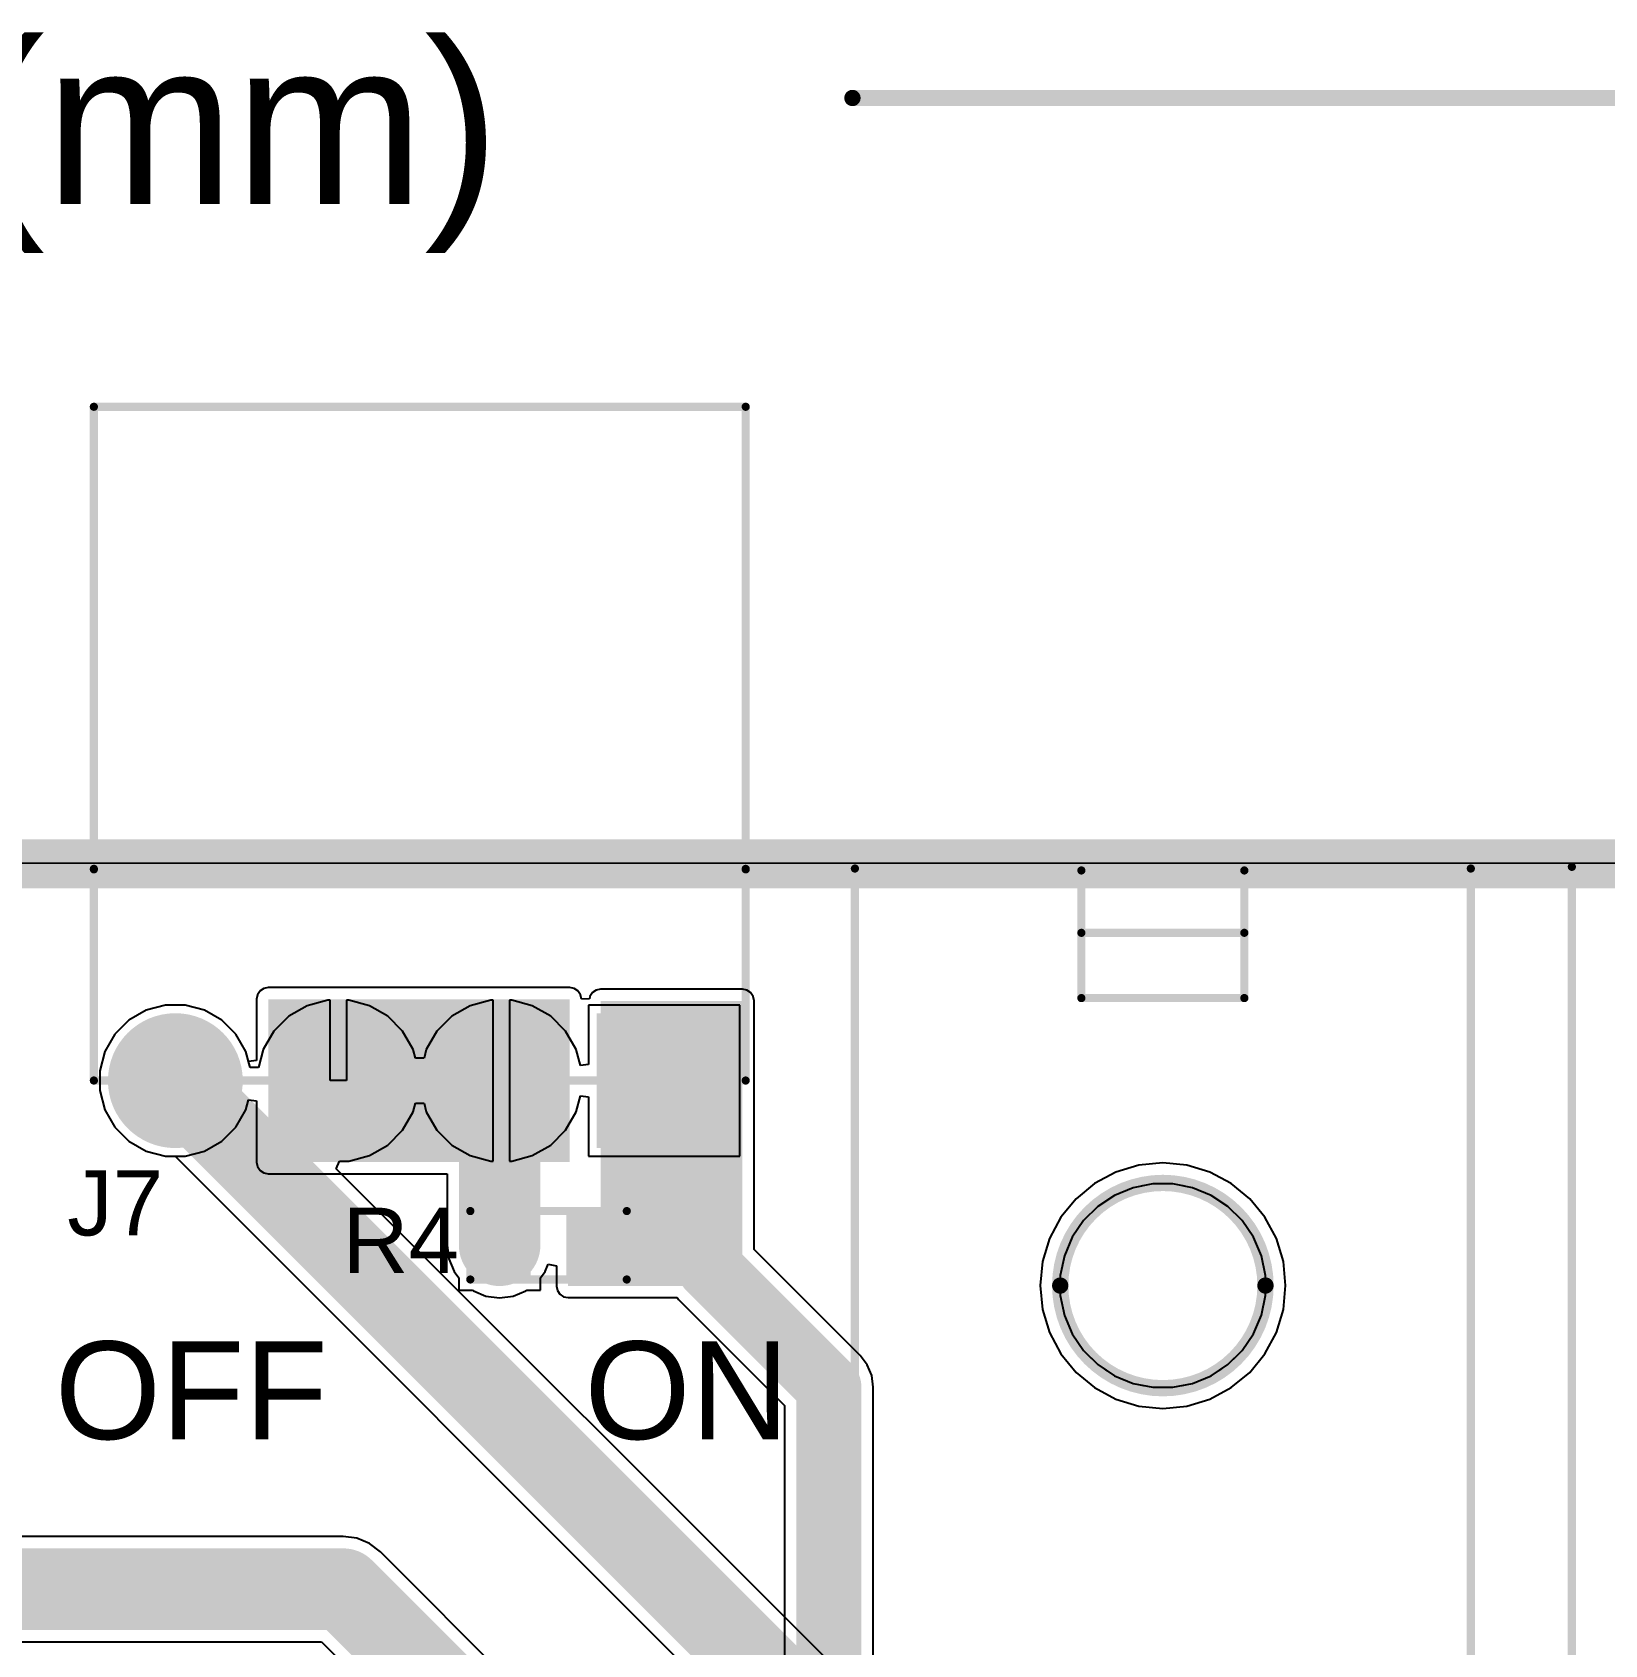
# Model space of a CAD drawing. Header units: millimetres. Extents: x -11 to 156, y -11 to 109.
# Drawn here: x 75.87 to 100.38, y 84.22 to 109.36 of the extents above; entities that cross this region are included whole.
import ezdxf

# ---------------------------------------------------------------- set-up
doc = ezdxf.new("R2010")
doc.units = ezdxf.units.MM
for name, color, linetype in [('BottomLayer', 5, 'Continuous'), ('BottomSolder', 6, 'Continuous'), ('Mechanical1', 6, 'Continuous'), ('Mechanical2', 216, 'Continuous'), ('MultiLayer', 9, 'Continuous'), ('PadHoleLayer', 156, 'Continuous'), ('TopLayer', 1, 'Continuous'), ('TopOverlay', 2, 'Continuous'), ('TopPaste', 8, 'Continuous'), ('TopSolder', 216, 'Continuous')]:
    doc.layers.add(name, color=color, linetype=linetype)
doc.styles.add('Arial', font='', dxfattribs={"height": 0.2})
doc.styles.get('Arial').set_extended_font_data('Arial')

# ---------------------------------------------------------------- blocks, each defined once
blk = doc.blocks.new('R___0603_53')
at = {"layer": 'TopLayer'}
for points in [[(-0.381, 0.4445), (-0.381, -0.4445), (-1.143, -0.4445), (-1.143, 0.4445)], [(1.143, 0.4445), (1.143, -0.4445), (0.381, -0.4445), (0.381, 0.4445)]]:
    blk.add_hatch(color=1, dxfattribs=at).paths.add_polyline_path(points)
at = {"layer": 'TopPaste'}
for points in [[(-0.381, 0.4445), (-0.381, -0.4445), (-1.143, -0.4445), (-1.143, 0.4445)], [(1.143, 0.4445), (1.143, -0.4445), (0.381, -0.4445), (0.381, 0.4445)]]:
    blk.add_hatch(color=8, dxfattribs=at).paths.add_polyline_path(points)
at = {"layer": 'TopSolder'}
for points in [[(-0.2794, 0.5461), (-0.2794, -0.5461), (-1.2446, -0.5461), (-1.2446, 0.5461)], [(1.2446, 0.5461), (1.2446, -0.5461), (0.2794, -0.5461), (0.2794, 0.5461)]]:
    blk.add_hatch(color=216, dxfattribs=at).paths.add_polyline_path(points)
at = {"layer": 'TopOverlay', "const_width": 0.127}
for points in [[(1.2192, 0.5334), (-1.2192, 0.5334)], [(-1.2192, 0.5334), (-1.2192, -0.5334)], [(1.2192, 0.5334), (1.2192, -0.5334)], [(1.2192, -0.5334), (-1.2192, -0.5334)]]:
    blk.add_lwpolyline(points, dxfattribs=at)
at = {"layer": 'TopOverlay', "const_width": 0.0635}
for points in [[(-1.25095, 0.5334, 1), (-1.18745, 0.5334, 1)], [(-1.25095, 0.5334, 1), (-1.18745, 0.5334, 1)], [(1.18745, 0.5334, 1), (1.25095, 0.5334, 1)], [(1.18745, 0.5334, 1), (1.25095, 0.5334, 1)], [(-1.25095, -0.5334, 1), (-1.18745, -0.5334, 1)], [(-1.25095, -0.5334, 1), (-1.18745, -0.5334, 1)], [(1.18745, -0.5334, 1), (1.25095, -0.5334, 1)], [(1.18745, -0.5334, 1), (1.25095, -0.5334, 1)]]:
    blk.add_lwpolyline(points, format="xyb", close=True, dxfattribs=at)
blk = doc.blocks.new('0039300040_80')
at = {"layer": 'BottomLayer'}
h = blk.add_hatch(color=5, dxfattribs=at)
edge = h.paths.add_edge_path()
edge.add_arc((-2.1, 2.75), 1.6, 0, 360)
h = blk.add_hatch(color=5, dxfattribs=at)
edge = h.paths.add_edge_path()
edge.add_arc((2.1, 2.75), 1.6, 0, 360)
h = blk.add_hatch(color=5, dxfattribs=at)
edge = h.paths.add_edge_path()
edge.add_arc((-2.1, -2.75), 1.6, 0, 360)
blk.add_hatch(color=5, dxfattribs=at).paths.add_polyline_path([(0.5, -1.15), (3.7, -1.15), (3.7, -4.35), (0.5, -4.35)])
at = {"layer": 'BottomSolder'}
h = blk.add_hatch(color=6, dxfattribs=at)
edge = h.paths.add_edge_path()
edge.add_arc((-2.1, 2.75), 1.702, 0, 360)
h = blk.add_hatch(color=6, dxfattribs=at)
edge = h.paths.add_edge_path()
edge.add_arc((2.1, 2.75), 1.702, 0, 360)
h = blk.add_hatch(color=6, dxfattribs=at)
edge = h.paths.add_edge_path()
edge.add_arc((-2.1, -2.75), 1.702, 0, 360)
blk.add_hatch(color=6, dxfattribs=at).paths.add_polyline_path([(0.398, -1.048), (3.802, -1.048), (3.802, -4.452), (0.398, -4.452)])
at = {"layer": 'MultiLayer'}
h = blk.add_hatch(color=9, dxfattribs=at)
edge = h.paths.add_edge_path()
edge.add_arc((-2.1, 2.75), 1.6, 0, 360)
h = blk.add_hatch(color=9, dxfattribs=at)
edge = h.paths.add_edge_path()
edge.add_arc((2.1, 2.75), 1.6, 0, 360)
h = blk.add_hatch(color=9, dxfattribs=at)
edge = h.paths.add_edge_path()
edge.add_arc((-2.1, -2.75), 1.6, 0, 360)
blk.add_hatch(color=9, dxfattribs=at).paths.add_polyline_path([(0.5, -1.15), (3.7, -1.15), (3.7, -4.35), (0.5, -4.35)])
at = {"layer": 'PadHoleLayer'}
h = blk.add_hatch(color=156, dxfattribs=at)
edge = h.paths.add_edge_path()
edge.add_arc((-2.1, 2.75), 0.91, 0, 360)
h = blk.add_hatch(color=156, dxfattribs=at)
edge = h.paths.add_edge_path()
edge.add_arc((2.1, 2.75), 0.91, 0, 360)
h = blk.add_hatch(color=156, dxfattribs=at)
edge = h.paths.add_edge_path()
edge.add_arc((-2.1, -2.75), 0.91, 0, 360)
h = blk.add_hatch(color=156, dxfattribs=at)
edge = h.paths.add_edge_path()
edge.add_arc((2.1, -2.75), 0.91, 0, 360)
at = {"layer": 'TopLayer'}
h = blk.add_hatch(color=1, dxfattribs=at)
edge = h.paths.add_edge_path()
edge.add_arc((-2.1, 2.75), 1.6, 0, 360)
h = blk.add_hatch(color=1, dxfattribs=at)
edge = h.paths.add_edge_path()
edge.add_arc((2.1, 2.75), 1.6, 0, 360)
h = blk.add_hatch(color=1, dxfattribs=at)
edge = h.paths.add_edge_path()
edge.add_arc((-2.1, -2.75), 1.6, 0, 360)
blk.add_hatch(color=1, dxfattribs=at).paths.add_polyline_path([(0.5, -1.15), (3.7, -1.15), (3.7, -4.35), (0.5, -4.35)])
at = {"layer": 'TopSolder'}
h = blk.add_hatch(color=216, dxfattribs=at)
edge = h.paths.add_edge_path()
edge.add_arc((-2.1, 2.75), 1.702, 0, 360)
h = blk.add_hatch(color=216, dxfattribs=at)
edge = h.paths.add_edge_path()
edge.add_arc((2.1, 2.75), 1.702, 0, 360)
h = blk.add_hatch(color=216, dxfattribs=at)
edge = h.paths.add_edge_path()
edge.add_arc((-2.1, -2.75), 1.702, 0, 360)
blk.add_hatch(color=216, dxfattribs=at).paths.add_polyline_path([(0.398, -1.048), (3.802, -1.048), (3.802, -4.452), (0.398, -4.452)])
at = {"layer": 'Mechanical1'}
for points, const_width in [([(1.6, -10.25, 1), (-1.6, -10.25, 1)], 0.00508), ([(-1.601, -10.25, 1), (-1.599, -10.25, 1)], 0.00254), ([(1.599, -10.25, 1), (1.601, -10.25, 1)], 0.00254)]:
    blk.add_lwpolyline(points, format="xyb", close=True, dxfattribs=dict(at, const_width=const_width))
at = {"layer": 'MultiLayer'}
for p, q in [((-0.464, -8.725), (-0.754, -8.844)), ((-0.157, -8.664), (-0.464, -8.725)), ((0.157, -8.664), (-0.157, -8.664)), ((0.464, -8.725), (0.157, -8.664)), ((0.754, -8.844), (0.464, -8.725)), ((-1.015, -9.018), (-1.238, -9.238)), ((-0.754, -8.844), (-1.015, -9.018)), ((1.015, -9.018), (0.754, -8.844)), ((1.238, -9.238), (1.015, -9.018)), ((-1.238, -9.238), (-1.413, -9.498)), ((1.413, -9.498), (1.238, -9.238)), ((-1.413, -9.498), (-1.535, -9.787)), ((1.535, -9.786), (1.413, -9.498)), ((-1.535, -9.787), (-1.598, -10.093)), ((1.599, -10.093), (1.535, -9.786)), ((-1.598, -10.093), (-1.6, -10.25)), ((-1.6, -10.25), (-1.598, -10.407)), ((1.6, -10.25), (1.599, -10.093)), ((1.599, -10.407), (1.6, -10.25)), ((1.6, -10.25), (1.6, -10.25)), ((-1.598, -10.407), (-1.535, -10.714)), ((1.535, -10.714), (1.599, -10.407)), ((-1.535, -10.714), (-1.413, -11.002)), ((1.413, -11.002), (1.535, -10.714)), ((-1.413, -11.002), (-1.238, -11.262)), ((1.238, -11.262), (1.413, -11.002)), ((-1.238, -11.262), (-1.015, -11.483)), ((1.015, -11.482), (1.238, -11.262)), ((-1.015, -11.483), (-0.754, -11.656)), ((0.754, -11.656), (1.015, -11.482)), ((-0.754, -11.656), (-0.464, -11.775)), ((-0.464, -11.775), (-0.157, -11.836)), ((0.157, -11.836), (0.464, -11.775)), ((0.464, -11.775), (0.754, -11.656)), ((-0.157, -11.836), (0.157, -11.836))]:
    blk.add_line(p, q, dxfattribs=at)
for points, const_width in [([(1.6, -10.25, 1), (-1.6, -10.25, 1)], 0.254), ([(-1.663, -10.25, 1), (-1.536, -10.25, 1)], 0.127), ([(1.536, -10.25, 1), (1.663, -10.25, 1)], 0.127)]:
    blk.add_lwpolyline(points, format="xyb", close=True, dxfattribs=dict(at, const_width=const_width))
at = {"layer": 'TopOverlay', "const_width": 0.127}
for points in [[(-3.347, -3.95), (-4.8, -3.95)], [(-4.8, -3.95), (-4.8, -16.75)], [(0.369, -3.95), (-0.853, -3.95)], [(4.8, -3.95), (3.831, -3.95)], [(4.8, -3.95), (4.8, -16.75)], [(1.27, -14.731), (-1.27, -14.731)], [(-1.27, -14.731), (-1.27, -16.72)], [(1.27, -14.731), (1.27, -16.72)], [(1.27, -15.748), (-1.27, -15.748)], [(4.8, -16.75), (-4.8, -16.75)]]:
    blk.add_lwpolyline(points, dxfattribs=at)
at = {"layer": 'TopOverlay', "const_width": 0.0635}
for points in [[(-4.832, -3.95, 1), (-4.768, -3.95, 1)], [(-4.832, -3.95, 1), (-4.768, -3.95, 1)], [(-3.379, -3.95, 1), (-3.315, -3.95, 1)], [(-0.885, -3.95, 1), (-0.822, -3.95, 1)], [(0.337, -3.95, 1), (0.401, -3.95, 1)], [(3.799, -3.95, 1), (3.863, -3.95, 1)], [(4.768, -3.95, 1), (4.832, -3.95, 1)], [(4.768, -3.95, 1), (4.832, -3.95, 1)], [(-1.302, -14.731, 1), (-1.238, -14.731, 1)], [(-1.302, -14.731, 1), (-1.238, -14.731, 1)], [(1.238, -14.731, 1), (1.302, -14.731, 1)], [(1.238, -14.731, 1), (1.302, -14.731, 1)], [(-1.302, -15.748, 1), (-1.238, -15.748, 1)], [(1.238, -15.748, 1), (1.302, -15.748, 1)], [(-4.832, -16.75, 1), (-4.768, -16.75, 1)], [(-4.832, -16.75, 1), (-4.768, -16.75, 1)], [(-1.302, -16.72, 1), (-1.238, -16.72, 1)], [(1.238, -16.72, 1), (1.302, -16.72, 1)], [(4.768, -16.75, 1), (4.832, -16.75, 1)], [(4.768, -16.75, 1), (4.832, -16.75, 1)]]:
    blk.add_lwpolyline(points, format="xyb", close=True, dxfattribs=at)
at = {"layer": 'TopOverlay'}
blk.add_text('1', height=1.016, dxfattribs=at).set_placement((4.326, -3.117))
blk = doc.blocks.new('0039301100_81')
at = {"layer": 'BottomLayer'}
h = blk.add_hatch(color=5, dxfattribs=at)
edge = h.paths.add_edge_path()
edge.add_arc((-16.8, 5.5), 1.6, 0, 360)
h = blk.add_hatch(color=5, dxfattribs=at)
edge = h.paths.add_edge_path()
edge.add_arc((-12.6, 5.5), 1.6, 0, 360)
h = blk.add_hatch(color=5, dxfattribs=at)
edge = h.paths.add_edge_path()
edge.add_arc((-8.4, 5.5), 1.6, 0, 360)
h = blk.add_hatch(color=5, dxfattribs=at)
edge = h.paths.add_edge_path()
edge.add_arc((-4.2, 5.5), 1.6, 0, 360)
h = blk.add_hatch(color=5, dxfattribs=at)
edge = h.paths.add_edge_path()
edge.add_arc((0, 5.5), 1.6, 0, 360)
h = blk.add_hatch(color=5, dxfattribs=at)
edge = h.paths.add_edge_path()
edge.add_arc((-16.8, 0), 1.6, 0, 360)
h = blk.add_hatch(color=5, dxfattribs=at)
edge = h.paths.add_edge_path()
edge.add_arc((-12.6, 0), 1.6, 0, 360)
h = blk.add_hatch(color=5, dxfattribs=at)
edge = h.paths.add_edge_path()
edge.add_arc((-8.4, 0), 1.6, 0, 360)
h = blk.add_hatch(color=5, dxfattribs=at)
edge = h.paths.add_edge_path()
edge.add_arc((-4.2, 0), 1.6, 0, 360)
blk.add_hatch(color=5, dxfattribs=at).paths.add_polyline_path([(-1.6, 1.6), (1.6, 1.6), (1.6, -1.6), (-1.6, -1.6)])
at = {"layer": 'BottomSolder'}
h = blk.add_hatch(color=6, dxfattribs=at)
edge = h.paths.add_edge_path()
edge.add_arc((-16.8, 5.5), 1.676, 0, 360)
h = blk.add_hatch(color=6, dxfattribs=at)
edge = h.paths.add_edge_path()
edge.add_arc((-12.6, 5.5), 1.676, 0, 360)
h = blk.add_hatch(color=6, dxfattribs=at)
edge = h.paths.add_edge_path()
edge.add_arc((-8.4, 5.5), 1.676, 0, 360)
h = blk.add_hatch(color=6, dxfattribs=at)
edge = h.paths.add_edge_path()
edge.add_arc((-4.2, 5.5), 1.676, 0, 360)
h = blk.add_hatch(color=6, dxfattribs=at)
edge = h.paths.add_edge_path()
edge.add_arc((0, 5.5), 1.676, 0, 360)
h = blk.add_hatch(color=6, dxfattribs=at)
edge = h.paths.add_edge_path()
edge.add_arc((-16.8, 0), 1.676, 0, 360)
h = blk.add_hatch(color=6, dxfattribs=at)
edge = h.paths.add_edge_path()
edge.add_arc((-12.6, 0), 1.676, 0, 360)
h = blk.add_hatch(color=6, dxfattribs=at)
edge = h.paths.add_edge_path()
edge.add_arc((-8.4, 0), 1.676, 0, 360)
h = blk.add_hatch(color=6, dxfattribs=at)
edge = h.paths.add_edge_path()
edge.add_arc((-4.2, 0), 1.676, 0, 360)
blk.add_hatch(color=6, dxfattribs=at).paths.add_polyline_path([(-1.676, 1.676), (1.676, 1.676), (1.676, -1.676), (-1.676, -1.676)])
h = blk.add_hatch(color=6, dxfattribs=at)
edge = h.paths.add_edge_path()
edge.add_arc((-16.8, -7.3), 0.0762, 0, 360)
h = blk.add_hatch(color=6, dxfattribs=at)
edge = h.paths.add_edge_path()
edge.add_arc((0, -7.3), 0.0762, 0, 360)
at = {"layer": 'MultiLayer'}
h = blk.add_hatch(color=9, dxfattribs=at)
edge = h.paths.add_edge_path()
edge.add_arc((-16.8, 5.5), 1.6, 0, 360)
h = blk.add_hatch(color=9, dxfattribs=at)
edge = h.paths.add_edge_path()
edge.add_arc((-12.6, 5.5), 1.6, 0, 360)
h = blk.add_hatch(color=9, dxfattribs=at)
edge = h.paths.add_edge_path()
edge.add_arc((-8.4, 5.5), 1.6, 0, 360)
h = blk.add_hatch(color=9, dxfattribs=at)
edge = h.paths.add_edge_path()
edge.add_arc((-4.2, 5.5), 1.6, 0, 360)
h = blk.add_hatch(color=9, dxfattribs=at)
edge = h.paths.add_edge_path()
edge.add_arc((0, 5.5), 1.6, 0, 360)
h = blk.add_hatch(color=9, dxfattribs=at)
edge = h.paths.add_edge_path()
edge.add_arc((-16.8, 0), 1.6, 0, 360)
h = blk.add_hatch(color=9, dxfattribs=at)
edge = h.paths.add_edge_path()
edge.add_arc((-12.6, 0), 1.6, 0, 360)
h = blk.add_hatch(color=9, dxfattribs=at)
edge = h.paths.add_edge_path()
edge.add_arc((-8.4, 0), 1.6, 0, 360)
h = blk.add_hatch(color=9, dxfattribs=at)
edge = h.paths.add_edge_path()
edge.add_arc((-4.2, 0), 1.6, 0, 360)
at = {"layer": 'PadHoleLayer'}
h = blk.add_hatch(color=156, dxfattribs=at)
edge = h.paths.add_edge_path()
edge.add_arc((-16.8, 5.5), 0.91, 0, 360)
h = blk.add_hatch(color=156, dxfattribs=at)
edge = h.paths.add_edge_path()
edge.add_arc((-12.6, 5.5), 0.91, 0, 360)
h = blk.add_hatch(color=156, dxfattribs=at)
edge = h.paths.add_edge_path()
edge.add_arc((-8.4, 5.5), 0.91, 0, 360)
h = blk.add_hatch(color=156, dxfattribs=at)
edge = h.paths.add_edge_path()
edge.add_arc((-4.2, 5.5), 0.91, 0, 360)
h = blk.add_hatch(color=156, dxfattribs=at)
edge = h.paths.add_edge_path()
edge.add_arc((0, 5.5), 0.91, 0, 360)
h = blk.add_hatch(color=156, dxfattribs=at)
edge = h.paths.add_edge_path()
edge.add_arc((-16.8, 0), 0.91, 0, 360)
h = blk.add_hatch(color=156, dxfattribs=at)
edge = h.paths.add_edge_path()
edge.add_arc((-12.6, 0), 0.91, 0, 360)
h = blk.add_hatch(color=156, dxfattribs=at)
edge = h.paths.add_edge_path()
edge.add_arc((-8.4, 0), 0.91, 0, 360)
h = blk.add_hatch(color=156, dxfattribs=at)
edge = h.paths.add_edge_path()
edge.add_arc((-4.2, 0), 0.91, 0, 360)
h = blk.add_hatch(color=156, dxfattribs=at)
edge = h.paths.add_edge_path()
edge.add_arc((0, 0), 0.91, 0, 360)
h = blk.add_hatch(color=156, dxfattribs=at)
edge = h.paths.add_edge_path()
edge.add_arc((-16.8, -7.3), 1.5, 0, 360)
h = blk.add_hatch(color=156, dxfattribs=at)
edge = h.paths.add_edge_path()
edge.add_arc((0, -7.3), 1.5, 0, 360)
at = {"layer": 'TopLayer'}
h = blk.add_hatch(color=1, dxfattribs=at)
edge = h.paths.add_edge_path()
edge.add_arc((-16.8, 5.5), 1.6, 0, 360)
h = blk.add_hatch(color=1, dxfattribs=at)
edge = h.paths.add_edge_path()
edge.add_arc((-12.6, 5.5), 1.6, 0, 360)
h = blk.add_hatch(color=1, dxfattribs=at)
edge = h.paths.add_edge_path()
edge.add_arc((-8.4, 5.5), 1.6, 0, 360)
h = blk.add_hatch(color=1, dxfattribs=at)
edge = h.paths.add_edge_path()
edge.add_arc((-4.2, 5.5), 1.6, 0, 360)
h = blk.add_hatch(color=1, dxfattribs=at)
edge = h.paths.add_edge_path()
edge.add_arc((0, 5.5), 1.6, 0, 360)
h = blk.add_hatch(color=1, dxfattribs=at)
edge = h.paths.add_edge_path()
edge.add_arc((-16.8, 0), 1.6, 0, 360)
h = blk.add_hatch(color=1, dxfattribs=at)
edge = h.paths.add_edge_path()
edge.add_arc((-12.6, 0), 1.6, 0, 360)
h = blk.add_hatch(color=1, dxfattribs=at)
edge = h.paths.add_edge_path()
edge.add_arc((-8.4, 0), 1.6, 0, 360)
h = blk.add_hatch(color=1, dxfattribs=at)
edge = h.paths.add_edge_path()
edge.add_arc((-4.2, 0), 1.6, 0, 360)
blk.add_hatch(color=1, dxfattribs=at).paths.add_polyline_path([(-1.6, 1.6), (1.6, 1.6), (1.6, -1.6), (-1.6, -1.6)])
at = {"layer": 'TopSolder'}
h = blk.add_hatch(color=216, dxfattribs=at)
edge = h.paths.add_edge_path()
edge.add_arc((-16.8, 5.5), 1.676, 0, 360)
h = blk.add_hatch(color=216, dxfattribs=at)
edge = h.paths.add_edge_path()
edge.add_arc((-12.6, 5.5), 1.676, 0, 360)
h = blk.add_hatch(color=216, dxfattribs=at)
edge = h.paths.add_edge_path()
edge.add_arc((-8.4, 5.5), 1.676, 0, 360)
h = blk.add_hatch(color=216, dxfattribs=at)
edge = h.paths.add_edge_path()
edge.add_arc((-4.2, 5.5), 1.676, 0, 360)
h = blk.add_hatch(color=216, dxfattribs=at)
edge = h.paths.add_edge_path()
edge.add_arc((0, 5.5), 1.676, 0, 360)
h = blk.add_hatch(color=216, dxfattribs=at)
edge = h.paths.add_edge_path()
edge.add_arc((-16.8, 0), 1.676, 0, 360)
h = blk.add_hatch(color=216, dxfattribs=at)
edge = h.paths.add_edge_path()
edge.add_arc((-12.6, 0), 1.676, 0, 360)
h = blk.add_hatch(color=216, dxfattribs=at)
edge = h.paths.add_edge_path()
edge.add_arc((-8.4, 0), 1.676, 0, 360)
h = blk.add_hatch(color=216, dxfattribs=at)
edge = h.paths.add_edge_path()
edge.add_arc((-4.2, 0), 1.676, 0, 360)
blk.add_hatch(color=216, dxfattribs=at).paths.add_polyline_path([(-1.676, 1.676), (1.676, 1.676), (1.676, -1.676), (-1.676, -1.676)])
h = blk.add_hatch(color=216, dxfattribs=at)
edge = h.paths.add_edge_path()
edge.add_arc((-16.8, -7.3), 0.0762, 0, 360)
h = blk.add_hatch(color=216, dxfattribs=at)
edge = h.paths.add_edge_path()
edge.add_arc((0, -7.3), 0.0762, 0, 360)
at = {"layer": 'TopOverlay', "const_width": 0.127}
for points in [[(-18.276, 6.04), (-19.5, 6.04)], [(-19.5, 6.04), (-19.5, -13.9)], [(3.1, 6.04), (1.476, 6.04)], [(3.1, 6.04), (3.1, -13.9)], [(-9.378, -11.911), (-9.378, -13.9)], [(-6.838, -11.911), (-9.378, -11.911)], [(-6.838, -11.911), (-6.838, -13.9)], [(-6.838, -12.928), (-9.378, -12.928)], [(3.1, -13.9), (-19.5, -13.9)]]:
    blk.add_lwpolyline(points, dxfattribs=at)
at = {"layer": 'TopOverlay', "const_width": 0.0635}
for points in [[(-19.532, 6.04, 1), (-19.468, 6.04, 1)], [(-19.532, 6.04, 1), (-19.468, 6.04, 1)], [(-18.308, 6.04, 1), (-18.244, 6.04, 1)], [(1.444, 6.04, 1), (1.508, 6.04, 1)], [(3.068, 6.04, 1), (3.132, 6.04, 1)], [(3.068, 6.04, 1), (3.132, 6.04, 1)], [(-9.41, -11.911, 1), (-9.347, -11.911, 1)], [(-9.41, -11.911, 1), (-9.347, -11.911, 1)], [(-6.87, -11.911, 1), (-6.807, -11.911, 1)], [(-6.87, -11.911, 1), (-6.807, -11.911, 1)], [(-9.41, -12.928, 1), (-9.347, -12.928, 1)], [(-6.87, -12.928, 1), (-6.807, -12.928, 1)], [(-19.532, -13.9, 1), (-19.468, -13.9, 1)], [(-19.532, -13.9, 1), (-19.468, -13.9, 1)], [(-9.41, -13.9, 1), (-9.347, -13.9, 1)], [(-6.87, -13.9, 1), (-6.807, -13.9, 1)], [(3.068, -13.9, 1), (3.132, -13.9, 1)], [(3.068, -13.9, 1), (3.132, -13.9, 1)]]:
    blk.add_lwpolyline(points, format="xyb", close=True, dxfattribs=at)
at = {"layer": 'TopOverlay'}
blk.add_text('1', height=1.016, dxfattribs=at).set_placement((2.181, -0.479))
blk = doc.blocks.new('0022053041_83')
at = {"layer": 'BottomLayer'}
blk.add_hatch(color=5, dxfattribs=at).paths.add_polyline_path([(-4.81, -1), (-4.81, 1), (-2.81, 1), (-2.81, -1)])
h = blk.add_hatch(color=5, dxfattribs=at)
edge = h.paths.add_edge_path()
edge.add_arc((-1.27, 0), 1, 0, 360)
h = blk.add_hatch(color=5, dxfattribs=at)
edge = h.paths.add_edge_path()
edge.add_arc((1.27, 0), 1, 0, 360)
h = blk.add_hatch(color=5, dxfattribs=at)
edge = h.paths.add_edge_path()
edge.add_arc((3.81, 0), 1, 0, 360)
at = {"layer": 'BottomSolder'}
blk.add_hatch(color=6, dxfattribs=at).paths.add_polyline_path([(-4.861, -1.051), (-4.861, 1.051), (-2.759, 1.051), (-2.759, -1.051)])
h = blk.add_hatch(color=6, dxfattribs=at)
edge = h.paths.add_edge_path()
edge.add_arc((-1.27, 0), 1.051, 0, 360)
h = blk.add_hatch(color=6, dxfattribs=at)
edge = h.paths.add_edge_path()
edge.add_arc((1.27, 0), 1.051, 0, 360)
h = blk.add_hatch(color=6, dxfattribs=at)
edge = h.paths.add_edge_path()
edge.add_arc((3.81, 0), 1.051, 0, 360)
at = {"layer": 'MultiLayer'}
blk.add_hatch(color=9, dxfattribs=at).paths.add_polyline_path([(-4.81, -1), (-4.81, 1), (-2.81, 1), (-2.81, -1)])
h = blk.add_hatch(color=9, dxfattribs=at)
edge = h.paths.add_edge_path()
edge.add_arc((-1.27, 0), 1, 0, 360)
h = blk.add_hatch(color=9, dxfattribs=at)
edge = h.paths.add_edge_path()
edge.add_arc((1.27, 0), 1, 0, 360)
h = blk.add_hatch(color=9, dxfattribs=at)
edge = h.paths.add_edge_path()
edge.add_arc((3.81, 0), 1, 0, 360)
at = {"layer": 'PadHoleLayer'}
h = blk.add_hatch(color=156, dxfattribs=at)
edge = h.paths.add_edge_path()
edge.add_arc((-3.81, 0), 0.55, 0, 360)
h = blk.add_hatch(color=156, dxfattribs=at)
edge = h.paths.add_edge_path()
edge.add_arc((-1.27, 0), 0.55, 0, 360)
h = blk.add_hatch(color=156, dxfattribs=at)
edge = h.paths.add_edge_path()
edge.add_arc((1.27, 0), 0.55, 0, 360)
h = blk.add_hatch(color=156, dxfattribs=at)
edge = h.paths.add_edge_path()
edge.add_arc((3.81, 0), 0.55, 0, 360)
at = {"layer": 'TopLayer'}
blk.add_hatch(color=1, dxfattribs=at).paths.add_polyline_path([(-4.81, -1), (-4.81, 1), (-2.81, 1), (-2.81, -1)])
h = blk.add_hatch(color=1, dxfattribs=at)
edge = h.paths.add_edge_path()
edge.add_arc((-1.27, 0), 1, 0, 360)
h = blk.add_hatch(color=1, dxfattribs=at)
edge = h.paths.add_edge_path()
edge.add_arc((1.27, 0), 1, 0, 360)
h = blk.add_hatch(color=1, dxfattribs=at)
edge = h.paths.add_edge_path()
edge.add_arc((3.81, 0), 1, 0, 360)
at = {"layer": 'TopSolder'}
blk.add_hatch(color=216, dxfattribs=at).paths.add_polyline_path([(-4.861, -1.051), (-4.861, 1.051), (-2.759, 1.051), (-2.759, -1.051)])
h = blk.add_hatch(color=216, dxfattribs=at)
edge = h.paths.add_edge_path()
edge.add_arc((-1.27, 0), 1.051, 0, 360)
h = blk.add_hatch(color=216, dxfattribs=at)
edge = h.paths.add_edge_path()
edge.add_arc((1.27, 0), 1.051, 0, 360)
h = blk.add_hatch(color=216, dxfattribs=at)
edge = h.paths.add_edge_path()
edge.add_arc((3.81, 0), 1.051, 0, 360)
at = {"layer": 'TopOverlay', "const_width": 0.127}
for points in [[(5.08, -0.002), (-5.08, -0.002)], [(-5.08, -0.002), (-5.08, -3.301)], [(5.08, -0.002), (5.08, -3.301)], [(-5.08, -3.293), (-5.08, -10.503)], [(5.08, -3.293), (-5.08, -3.293)], [(5.08, -3.301), (-5.08, -3.301)], [(5.08, -3.293), (5.08, -10.503)], [(5.08, -10.503), (-5.08, -10.503)]]:
    blk.add_lwpolyline(points, dxfattribs=at)
at = {"layer": 'TopOverlay', "const_width": 0.0635}
for points in [[(-5.112, -0.002, 1), (-5.048, -0.002, 1)], [(-5.112, -0.002, 1), (-5.048, -0.002, 1)], [(5.048, -0.002, 1), (5.112, -0.002, 1)], [(5.048, -0.002, 1), (5.112, -0.002, 1)], [(-5.112, -3.293, 1), (-5.048, -3.293, 1)], [(-5.112, -3.293, 1), (-5.048, -3.293, 1)], [(-5.112, -3.301, 1), (-5.048, -3.301, 1)], [(-5.112, -3.301, 1), (-5.048, -3.301, 1)], [(5.048, -3.293, 1), (5.112, -3.293, 1)], [(5.048, -3.293, 1), (5.112, -3.293, 1)], [(5.048, -3.301, 1), (5.112, -3.301, 1)], [(5.048, -3.301, 1), (5.112, -3.301, 1)], [(-5.112, -10.503, 1), (-5.048, -10.503, 1)], [(-5.112, -10.503, 1), (-5.048, -10.503, 1)], [(5.048, -10.503, 1), (5.112, -10.503, 1)], [(5.048, -10.503, 1), (5.112, -10.503, 1)]]:
    blk.add_lwpolyline(points, format="xyb", close=True, dxfattribs=at)

msp = doc.modelspace()

# ---------------------------------------------------------------- hatches: boundary and pattern name
at = {"layer": 'TopLayer'}
for points in [[(79.553, 91.745), (84.252, 91.745), (84.252, 94.285), (79.553, 94.285)], [(84.734, 89.814), (86.944, 89.814), (86.944, 94.259), (84.734, 94.259)], [(84.226, 89.814), (86.766, 89.814), (86.766, 91.034), (84.226, 91.034)]]:
    msp.add_hatch(color=1, dxfattribs=at).paths.add_polyline_path(points)

# ---------------------------------------------------------------- linework, layer by layer
at = {"layer": 'BottomLayer'}
for p, q in [((-3.2, 96.393), (155.485, 96.418)), ((80.48, 94.269), (80.161, 94.183)), ((80.518, 94.269), (80.48, 94.269)), ((80.518, 93.015), (80.518, 94.269)), ((80.81, 94.269), (80.772, 94.269)), ((80.772, 94.269), (80.772, 93.015)), ((81.129, 94.183), (80.81, 94.269)), ((83.02, 94.269), (82.701, 94.183)), ((83.058, 94.269), (83.02, 94.269)), ((83.058, 93.015), (83.058, 94.269)), ((83.35, 94.269), (83.312, 94.269)), ((83.312, 94.269), (83.312, 93.015)), ((83.669, 94.183), (83.35, 94.269)), ((77.65, 94.112), (77.382, 93.957)), ((77.95, 94.193), (77.65, 94.112)), ((78.26, 94.193), (77.95, 94.193)), ((78.56, 94.112), (78.26, 94.193)), ((78.828, 93.957), (78.56, 94.112)), ((79.875, 94.018), (79.642, 93.785)), ((80.161, 94.183), (79.875, 94.018)), ((81.415, 94.018), (81.129, 94.183)), ((81.648, 93.785), (81.415, 94.018)), ((82.415, 94.018), (82.182, 93.785)), ((82.701, 94.183), (82.415, 94.018)), ((83.955, 94.018), (83.669, 94.183)), ((84.188, 93.785), (83.955, 94.018)), ((86.903, 94.193), (84.547, 94.193)), ((84.547, 94.193), (84.547, 93.267)), ((86.903, 91.837), (86.903, 94.193)), ((77.382, 93.957), (77.163, 93.738)), ((79.047, 93.738), (78.828, 93.957)), ((79.642, 93.785), (79.476, 93.499)), ((81.814, 93.499), (81.648, 93.785)), ((82.182, 93.785), (82.016, 93.499)), ((84.354, 93.499), (84.188, 93.785)), ((77.163, 93.738), (77.007, 93.469)), ((79.203, 93.469), (79.047, 93.738)), ((79.476, 93.499), (79.401, 93.218)), ((81.849, 93.366), (81.814, 93.499)), ((82.016, 93.499), (81.981, 93.366)), ((84.42, 93.25), (84.354, 93.499)), ((77.007, 93.469), (76.927, 93.17)), ((79.27, 93.218), (79.203, 93.469)), ((81.981, 93.366), (81.849, 93.366)), ((84.547, 93.267), (84.42, 93.25)), ((76.927, 93.17), (76.927, 92.86)), ((79.401, 93.218), (79.27, 93.218)), ((80.772, 93.015), (80.518, 93.015)), ((83.058, 91.761), (83.058, 93.015)), ((83.312, 93.015), (83.312, 91.761)), ((76.927, 92.86), (77.007, 92.56)), ((84.354, 92.531), (84.42, 92.78)), ((84.42, 92.78), (84.547, 92.763)), ((84.547, 92.763), (84.547, 91.837)), ((77.007, 92.56), (77.163, 92.292)), ((81.648, 92.245), (81.814, 92.531)), ((81.814, 92.531), (81.849, 92.664)), ((81.849, 92.664), (81.981, 92.664)), ((81.981, 92.664), (82.016, 92.531)), ((82.016, 92.531), (82.182, 92.245)), ((84.188, 92.245), (84.354, 92.531)), ((77.163, 92.292), (77.382, 92.072)), ((81.415, 92.011), (81.648, 92.245)), ((82.182, 92.245), (82.415, 92.011)), ((83.955, 92.011), (84.188, 92.245)), ((77.382, 92.072), (77.65, 91.917)), ((81.129, 91.846), (81.415, 92.011)), ((82.415, 92.011), (82.701, 91.846)), ((83.669, 91.846), (83.955, 92.011)), ((77.65, 91.917), (77.95, 91.837)), ((77.95, 91.837), (78.1, 91.837)), ((78.1, 91.837), (86.963, 82.974)), ((80.612, 91.643), (80.661, 91.761)), ((80.661, 91.761), (80.81, 91.761)), ((80.81, 91.761), (81.129, 91.846)), ((82.701, 91.846), (83.02, 91.761)), ((83.02, 91.761), (83.058, 91.761)), ((83.312, 91.761), (83.35, 91.761)), ((83.35, 91.761), (83.669, 91.846)), ((84.547, 91.837), (86.903, 91.837)), ((93.497, 91.736), (93.124, 91.699)), ((93.871, 91.699), (93.497, 91.736)), ((88.362, 83.893), (80.612, 91.643)), ((92.765, 91.59), (92.434, 91.413)), ((93.124, 91.699), (92.765, 91.59)), ((94.23, 91.59), (93.871, 91.699)), ((94.561, 91.413), (94.23, 91.59)), ((92.434, 91.413), (92.144, 91.175)), ((94.851, 91.175), (94.561, 91.413)), ((92.144, 91.175), (91.906, 90.885)), ((95.089, 90.885), (94.851, 91.175)), ((91.906, 90.885), (91.729, 90.554)), ((95.266, 90.554), (95.089, 90.885)), ((91.729, 90.554), (91.62, 90.195)), ((95.375, 90.195), (95.266, 90.554)), ((91.62, 90.195), (91.583, 89.822)), ((95.411, 89.822), (95.375, 90.195)), ((91.583, 89.822), (91.62, 89.448)), ((95.375, 89.448), (95.411, 89.822)), ((91.62, 89.448), (91.729, 89.089)), ((95.266, 89.089), (95.375, 89.448)), ((91.729, 89.089), (91.906, 88.758)), ((95.089, 88.758), (95.266, 89.089)), ((91.906, 88.758), (92.144, 88.468)), ((94.851, 88.468), (95.089, 88.758)), ((92.144, 88.468), (92.434, 88.23)), ((94.561, 88.23), (94.851, 88.468)), ((92.434, 88.23), (92.765, 88.053)), ((94.23, 88.053), (94.561, 88.23)), ((92.765, 88.053), (93.124, 87.944)), ((93.871, 87.944), (94.23, 88.053)), ((93.124, 87.944), (93.497, 87.907)), ((93.497, 87.907), (93.871, 87.944))]:
    msp.add_line(p, q, dxfattribs=at)
at = {"layer": 'BottomLayer', "const_width": 1.27}
for points in [[(78.105, 92.991), (78.105, 93.015)], [(78.105, 92.991), (87.782, 83.314)]]:
    msp.add_lwpolyline(points, dxfattribs=at)
at = {"layer": 'BottomLayer', "const_width": 0.635}
for points in [[(77.787, 93.015, 1), (78.422, 93.015, 1)], [(77.787, 92.991, 1), (78.422, 92.991, 1)], [(77.787, 92.991, 1), (78.422, 92.991, 1)]]:
    msp.add_lwpolyline(points, format="xyb", close=True, dxfattribs=at)
at = {"layer": 'Mechanical1', "const_width": 0.254}
msp.add_lwpolyline([(88.659, 108.331), (155.575, 108.331)], dxfattribs=at)
at = {"layer": 'Mechanical1', "const_width": 0.127}
msp.add_lwpolyline([(88.595, 108.331, 1), (88.722, 108.331, 1)], format="xyb", close=True, dxfattribs=at)
at = {"layer": 'Mechanical2', "const_width": 0.762}
msp.add_lwpolyline([(-3.226, 96.393), (155.575, 96.393)], dxfattribs=at)
at = {"layer": 'TopLayer'}
for p, q in [((-3.2, 96.393), (155.485, 96.418)), ((79.385, 94.354), (79.372, 94.285)), ((79.372, 94.285), (79.372, 93.329)), ((79.425, 94.413), (79.385, 94.354)), ((79.483, 94.452), (79.425, 94.413)), ((79.553, 94.466), (79.483, 94.452)), ((84.252, 94.466), (79.553, 94.466)), ((84.321, 94.452), (84.252, 94.466)), ((84.38, 94.413), (84.321, 94.452)), ((84.419, 94.354), (84.38, 94.413)), ((84.433, 94.285), (84.419, 94.354)), ((84.559, 94.288), (84.433, 94.285)), ((84.567, 94.329), (84.559, 94.288)), ((84.606, 94.388), (84.567, 94.329)), ((84.665, 94.427), (84.606, 94.388)), ((84.734, 94.441), (84.665, 94.427)), ((86.944, 94.441), (84.734, 94.441)), ((87.014, 94.427), (86.944, 94.441)), ((87.072, 94.388), (87.014, 94.427)), ((87.112, 94.329), (87.072, 94.388)), ((87.125, 94.259), (87.112, 94.329)), ((87.125, 90.383), (87.125, 94.259)), ((77.65, 94.112), (77.382, 93.957)), ((77.95, 94.193), (77.65, 94.112)), ((78.26, 94.193), (77.95, 94.193)), ((78.56, 94.112), (78.26, 94.193)), ((78.828, 93.957), (78.56, 94.112)), ((77.382, 93.957), (77.163, 93.738)), ((79.047, 93.738), (78.828, 93.957)), ((77.163, 93.738), (77.007, 93.469)), ((79.203, 93.469), (79.047, 93.738)), ((77.007, 93.469), (76.927, 93.17)), ((79.245, 93.313), (79.203, 93.469)), ((79.372, 93.329), (79.245, 93.313)), ((76.927, 93.17), (76.927, 92.86)), ((76.927, 92.86), (77.007, 92.56)), ((77.007, 92.56), (77.163, 92.292)), ((79.047, 92.292), (79.203, 92.56)), ((79.203, 92.56), (79.245, 92.717)), ((79.245, 92.717), (79.372, 92.7)), ((79.372, 92.7), (79.372, 91.745)), ((77.163, 92.292), (77.382, 92.072)), ((78.828, 92.072), (79.047, 92.292)), ((77.382, 92.072), (77.65, 91.917)), ((78.56, 91.917), (78.828, 92.072)), ((77.65, 91.917), (77.95, 91.837)), ((77.95, 91.837), (78.26, 91.837)), ((78.26, 91.837), (78.56, 91.917)), ((79.372, 91.745), (79.385, 91.675)), ((93.497, 91.736), (93.124, 91.699)), ((93.871, 91.699), (93.497, 91.736)), ((79.385, 91.675), (79.425, 91.617)), ((79.425, 91.617), (79.483, 91.577)), ((79.483, 91.577), (79.553, 91.564)), ((79.553, 91.564), (82.34, 91.564)), ((82.34, 91.564), (82.34, 90.449)), ((92.765, 91.59), (92.434, 91.413)), ((93.124, 91.699), (92.765, 91.59)), ((94.23, 91.59), (93.871, 91.699)), ((94.561, 91.413), (94.23, 91.59)), ((92.434, 91.413), (92.144, 91.175)), ((94.851, 91.175), (94.561, 91.413)), ((92.144, 91.175), (91.906, 90.885)), ((95.089, 90.885), (94.851, 91.175)), ((91.906, 90.885), (91.729, 90.554)), ((95.266, 90.554), (95.089, 90.885)), ((91.729, 90.554), (91.62, 90.195)), ((95.375, 90.195), (95.266, 90.554)), ((82.34, 90.449), (82.368, 90.237)), ((82.368, 90.237), (82.45, 90.039)), ((88.78, 88.729), (87.125, 90.383)), ((82.45, 90.039), (82.525, 89.942)), ((83.795, 89.942), (83.87, 90.039)), ((83.87, 90.039), (83.918, 90.157)), ((83.918, 90.157), (84.045, 90.131)), ((84.045, 90.131), (84.045, 89.814)), ((91.62, 90.195), (91.583, 89.822)), ((95.411, 89.822), (95.375, 90.195)), ((82.525, 89.942), (82.525, 89.751)), ((82.525, 89.751), (82.735, 89.751)), ((82.735, 89.751), (82.75, 89.739)), ((82.75, 89.739), (82.947, 89.658)), ((83.372, 89.658), (83.57, 89.739)), ((83.57, 89.739), (83.584, 89.751)), ((83.584, 89.751), (83.795, 89.751)), ((83.795, 89.751), (83.795, 89.942)), ((84.045, 89.814), (84.059, 89.745)), ((84.059, 89.745), (84.098, 89.686)), ((91.583, 89.822), (91.62, 89.448)), ((95.375, 89.448), (95.411, 89.822)), ((82.947, 89.658), (83.16, 89.63)), ((83.16, 89.63), (83.372, 89.658)), ((84.098, 89.686), (84.157, 89.647)), ((84.157, 89.647), (84.226, 89.633)), ((84.226, 89.633), (85.925, 89.633)), ((85.925, 89.633), (85.947, 89.605)), ((85.947, 89.605), (87.599, 87.953)), ((91.62, 89.448), (91.729, 89.089)), ((95.266, 89.089), (95.375, 89.448)), ((91.729, 89.089), (91.906, 88.758)), ((95.089, 88.758), (95.266, 89.089)), ((88.889, 88.585), (88.78, 88.729)), ((91.906, 88.758), (92.144, 88.468)), ((94.851, 88.468), (95.089, 88.758)), ((88.959, 88.419), (88.889, 88.585)), ((92.144, 88.468), (92.434, 88.23)), ((94.561, 88.23), (94.851, 88.468)), ((88.982, 88.24), (88.959, 88.419)), ((88.982, 74.531), (88.982, 88.24)), ((92.434, 88.23), (92.765, 88.053)), ((94.23, 88.053), (94.561, 88.23)), ((92.765, 88.053), (93.124, 87.944)), ((93.871, 87.944), (94.23, 88.053)), ((87.599, 87.953), (87.599, 74.244)), ((93.124, 87.944), (93.497, 87.907)), ((93.497, 87.907), (93.871, 87.944)), ((80.721, 85.91), (70.837, 85.91)), ((80.933, 85.882), (80.721, 85.91)), ((81.131, 85.8), (80.933, 85.882)), ((81.301, 85.67), (81.131, 85.8)), ((83.512, 83.458), (81.301, 85.67)), ((54.737, 84.27), (80.382, 84.27)), ((80.382, 84.27), (82.113, 82.539))]:
    msp.add_line(p, q, dxfattribs=at)
for points, const_width in [([(83.16, 92.989), (83.185, 93.015)], 1.27), ([(83.16, 90.449), (83.16, 92.989)], 1.27), ([(86.03, 90.5), (86.258, 90.5)], 1.016), ([(86.258, 90.5), (86.436, 90.322)], 1.016), ([(86.436, 90.094), (86.436, 90.322)], 1.016), ([(86.436, 90.094), (88.29, 88.24)], 1.016), ([(88.29, 74.244), (88.29, 88.24)], 1.016), ([(54.737, 85.09), (80.721, 85.09)], 1.27), ([(80.721, 85.09), (82.933, 82.878)], 1.27)]:
    msp.add_lwpolyline(points, dxfattribs=dict(at, const_width=const_width))
for points, const_width in [([(82.842, 92.989, 1), (83.477, 92.989, 1)], 0.635), ([(82.842, 92.989, 1), (83.477, 92.989, 1)], 0.635), ([(82.868, 93.015, 1), (83.502, 93.015, 1)], 0.635), ([(82.842, 90.449, 1), (83.477, 90.449, 1)], 0.635), ([(85.776, 90.5, 1), (86.284, 90.5, 1)], 0.508), ([(86.004, 90.5, 1), (86.512, 90.5, 1)], 0.508), ([(86.004, 90.5, 1), (86.512, 90.5, 1)], 0.508), ([(86.182, 90.322, 1), (86.69, 90.322, 1)], 0.508), ([(86.182, 90.322, 1), (86.69, 90.322, 1)], 0.508), ([(86.182, 90.094, 1), (86.69, 90.094, 1)], 0.508), ([(86.182, 90.094, 1), (86.69, 90.094, 1)], 0.508), ([(88.036, 88.24, 1), (88.544, 88.24, 1)], 0.508), ([(88.036, 88.24, 1), (88.544, 88.24, 1)], 0.508), ([(80.404, 85.09, 1), (81.039, 85.09, 1)], 0.635), ([(80.404, 85.09, 1), (81.039, 85.09, 1)], 0.635)]:
    msp.add_lwpolyline(points, format="xyb", close=True, dxfattribs=dict(at, const_width=const_width))

# ---------------------------------------------------------------- block references
at = {"rotation": 180}
for name, p in [('0022053041_83', (81.915, 93.015)), ('0039300040_80', (93.497, 79.571)), ('0039301100_81', (102.972, 82.448)), ('R___0603_53', (83.922, 90.449))]:
    msp.add_blockref(name, p, dxfattribs=at)

# ---------------------------------------------------------------- texts
at = {"layer": 'Mechanical1', "style": 'Arial'}
msp.add_text('158.80 (mm)', height=2.54, dxfattribs=at).set_placement((63.055, 106.68))
at = {"layer": 'TopOverlay', "style": 'Arial'}
for s, height, p in [('J7', 1.016, (76.42, 90.602)), ('R4', 1.016, (80.713, 90.018)), ('OFF', 1.524, (76.226, 87.427)), ('ON', 1.524, (84.481, 87.427))]:
    msp.add_text(s, height=height, dxfattribs=at).set_placement(p)

doc.saveas('drawing.dxf')
